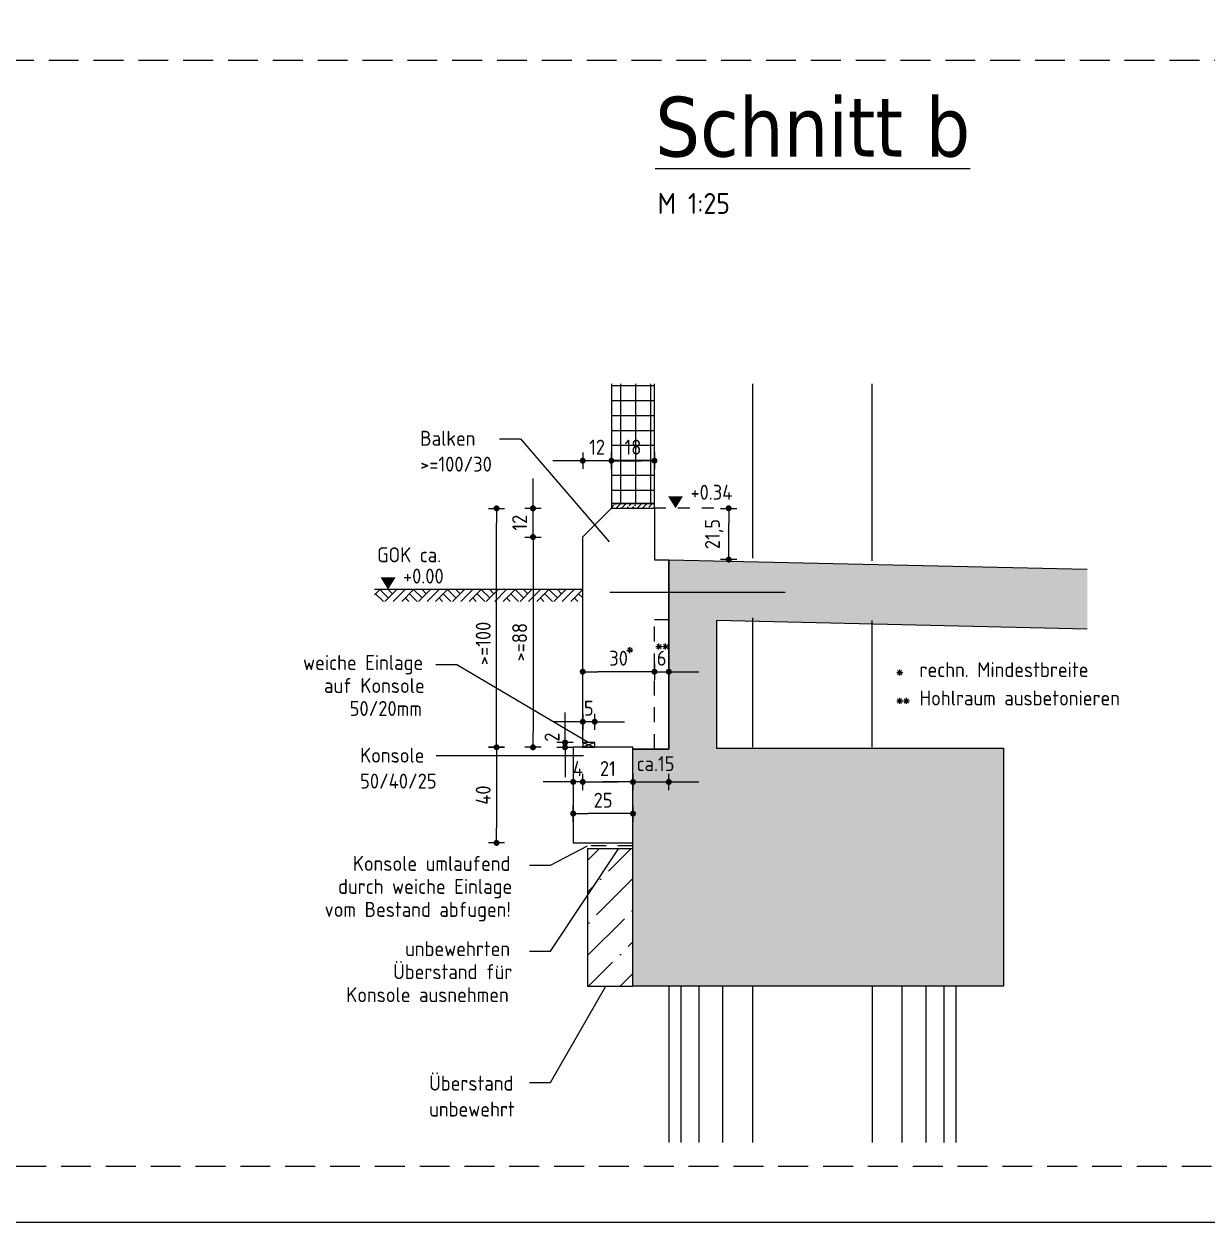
# Model space of a CAD drawing. Extents: x -17 to 300, y 24 to 138.
# Drawn here: x 239.85 to 249.75, y 96.59 to 106.62 of the extents above; entities that cross this region are included whole.
import ezdxf

# ---------------------------------------------------------------- set-up
doc = ezdxf.new("R2010")
doc.units = 0
doc.header["$LTSCALE"] = 0.5
doc.header["$MEASUREMENT"] = 0
doc.header["$PDMODE"] = 2
for name, pattern in [('AUSGEZOGEN', [1000.01, 1000, 0.01]), ('DASHED2', [0.375, 0.25, -0.125]), ('DOT', [0.175, 0.05, -0.125]), ('HIDDEN', [0.375, 0.25, -0.125]), ('STRICHLINIE', [0.75, 0.5, -0.25])]:
    doc.linetypes.add(name, pattern=pattern)
doc.layers.get('Defpoints').update_dxf_attribs({"linetype": 'CONTINUOUS'})
doc.layers.add('ANSICHTSFENSTER', color=7, linetype='CONTINUOUS', plot=False)
for name, color, linetype in [('BET-SCHN', 6, 'CONTINUOUS'), ('BETON', 7, 'CONTINUOUS'), ('DETAIL', 7, 'CONTINUOUS'), ('FASSADE', 115, 'CONTINUOUS'), ('koten', 7, 'CONTINUOUS'), ('Magerbeton', 9, 'CONTINUOUS'), ('MASSE', 7, 'CONTINUOUS'), ('OBJEKT', 7, 'CONTINUOUS'), ('SCHRAFF', 7, 'CONTINUOUS'), ('TEXT', 7, 'CONTINUOUS'), ('VERDECKT', 7, 'CONTINUOUS')]:
    doc.layers.add(name, color=color, linetype=linetype)
doc.styles.add('HELV', font='tahoma.ttf')
doc.styles.add('TXT', font='isocp.shx')
doc.dimstyles.new('DOT_I', dxfattribs={"dimscale": 0.5, "dimtxt": 0.25, "dimasz": 0.25, "dimexe": 0.1, "dimexo": 0.3, "dimgap": 0.1, "dimtad": 1, "dimdec": 3, "dimzin": 3, "dimtxsty": 'TXT', "dimblk": 'DOT', "dimblk1": 'DOT', "dimblk2": 'DOT', "dimsah": 1, "dimcen": 0.1, "dimse1": 1, "dimse2": 1, "dimazin": 0, "dimtfac": 1, "dimtdec": 4, "dimtix": 1, "dimtmove": 2, "dimatfit": 3, "dimldrblk": 'DOT', "dimfxl": 0, "dimtvp": 1, "dimtolj": 1, "dimtzin": 0, "dimarcsym": 0})

# ---------------------------------------------------------------- blocks, each defined once
blk = doc.blocks.new('DOT')
at = {"layer": 'MASSE', "color": 7, "linetype": 'Continuous'}
for p, q in [((0, 0), (-1, 0)), ((0, 0.54), (0, -0.54))]:
    blk.add_line(p, q, dxfattribs=at)
at = {"layer": 'MASSE', "color": 7, "linetype": 'Continuous', "const_width": 0.2}
blk.add_lwpolyline([(-0.1, 0, 1), (0.1, 0, 1)], format="xyb", close=True, dxfattribs=at)
blk = doc.blocks.new('*D146')
at = {"layer": 'Defpoints', "color": 0, "linetype": 'AUSGEZOGEN', "transparency": 16777216}
for p in [(244.523, 101.2), (244.523, 101.2), (245.123, 101.2)]:
    blk.add_point(p, dxfattribs=at)
at = {"layer": 'MASSE', "color": 0, "linetype": 'AUSGEZOGEN', "lineweight": -2, "transparency": 16777216}
blk.add_line((244.998, 101.2), (244.648, 101.2), dxfattribs=at)
at = {"layer": 'MASSE', "color": 0, "linetype": 'AUSGEZOGEN', "lineweight": -2, "transparency": 16777216, "xscale": 0.125, "yscale": 0.125, "zscale": 0.125, "rotation": 180}
blk.add_blockref('DOT', (244.523, 101.2), dxfattribs=at)
at = {"layer": 'MASSE', "color": 0, "linetype": 'AUSGEZOGEN', "lineweight": -2, "transparency": 16777216, "xscale": 0.125, "yscale": 0.125, "zscale": 0.125}
blk.add_blockref('DOT', (245.123, 101.2), dxfattribs=at)
at = {"layer": 'MASSE', "color": 0, "linetype": 'AUSGEZOGEN', "transparency": 16777216, "insert": (244.823, 101.313), "char_height": 0.125, "attachment_point": 5, "style": 'TXT'}
blk.add_mtext('\\A1;30', dxfattribs=at)
blk = doc.blocks.new('*D147')
at = {"layer": 'Defpoints', "color": 0, "linetype": 'AUSGEZOGEN', "transparency": 16777216}
for p in [(245.123, 101.2), (245.243, 101.2), (245.243, 101.2)]:
    blk.add_point(p, dxfattribs=at)
at = {"layer": 'MASSE', "color": 0, "linetype": 'AUSGEZOGEN', "lineweight": -2, "transparency": 16777216}
for p, q in [((244.998, 101.2), (244.873, 101.2)), ((245.123, 101.2), (245.243, 101.2)), ((245.368, 101.2), (245.493, 101.2))]:
    blk.add_line(p, q, dxfattribs=at)
at = {"layer": 'MASSE', "color": 0, "linetype": 'AUSGEZOGEN', "lineweight": -2, "transparency": 16777216, "xscale": 0.125, "yscale": 0.125, "zscale": 0.125}
blk.add_blockref('DOT', (245.123, 101.2), dxfattribs=at)
at = {"layer": 'MASSE', "color": 0, "linetype": 'AUSGEZOGEN', "lineweight": -2, "transparency": 16777216, "xscale": 0.125, "yscale": 0.125, "zscale": 0.125, "rotation": 180}
blk.add_blockref('DOT', (245.243, 101.2), dxfattribs=at)
at = {"layer": 'MASSE', "color": 0, "linetype": 'AUSGEZOGEN', "transparency": 16777216, "insert": (245.183, 101.313), "char_height": 0.125, "attachment_point": 5, "style": 'TXT'}
blk.add_mtext('\\A1;6', dxfattribs=at)
blk = doc.blocks.new('*D148')
at = {"layer": 'Defpoints', "color": 0, "linetype": 'AUSGEZOGEN', "transparency": 16777216}
for p in [(243.802, 100.567), (243.802, 99.767), (243.802, 99.767)]:
    blk.add_point(p, dxfattribs=at)
at = {"layer": 'MASSE', "color": 0, "linetype": 'AUSGEZOGEN', "lineweight": -2, "transparency": 16777216}
blk.add_line((243.802, 100.442), (243.802, 99.892), dxfattribs=at)
at = {"layer": 'MASSE', "color": 0, "linetype": 'AUSGEZOGEN', "lineweight": -2, "transparency": 16777216, "xscale": 0.125, "yscale": 0.125, "zscale": 0.125}
for p, rotation in [((243.802, 100.567), 90), ((243.802, 99.767), 270)]:
    blk.add_blockref('DOT', p, dxfattribs=dict(at, rotation=rotation))
at = {"layer": 'MASSE', "color": 0, "linetype": 'AUSGEZOGEN', "transparency": 16777216, "insert": (243.69, 100.167), "char_height": 0.125, "attachment_point": 5, "rotation": 90, "style": 'TXT'}
blk.add_mtext('\\A1;40', dxfattribs=at)
blk = doc.blocks.new('*D149')
at = {"layer": 'Defpoints', "color": 0, "linetype": 'AUSGEZOGEN', "transparency": 16777216}
for p in [(243.802, 102.567), (243.802, 102.567), (243.802, 100.567)]:
    blk.add_point(p, dxfattribs=at)
at = {"layer": 'MASSE', "color": 0, "linetype": 'AUSGEZOGEN', "lineweight": -2, "transparency": 16777216}
blk.add_line((243.802, 100.692), (243.802, 102.442), dxfattribs=at)
at = {"layer": 'MASSE', "color": 0, "linetype": 'AUSGEZOGEN', "lineweight": -2, "transparency": 16777216, "xscale": 0.125, "yscale": 0.125, "zscale": 0.125}
for p, rotation in [((243.802, 102.567), 90), ((243.802, 100.567), 270)]:
    blk.add_blockref('DOT', p, dxfattribs=dict(at, rotation=rotation))
at = {"layer": 'MASSE', "color": 0, "linetype": 'AUSGEZOGEN', "transparency": 16777216, "insert": (243.69, 101.437), "char_height": 0.125, "attachment_point": 5, "rotation": 90, "style": 'TXT'}
blk.add_mtext('\\A1;>=100', dxfattribs=at)
blk = doc.blocks.new('*D150')
at = {"layer": 'Defpoints', "color": 0, "linetype": 'AUSGEZOGEN', "transparency": 16777216}
for p in [(244.107, 102.327), (244.107, 100.567), (244.107, 100.567)]:
    blk.add_point(p, dxfattribs=at)
at = {"layer": 'MASSE', "color": 0, "linetype": 'AUSGEZOGEN', "lineweight": -2, "transparency": 16777216}
blk.add_line((244.107, 102.202), (244.107, 100.692), dxfattribs=at)
at = {"layer": 'MASSE', "color": 0, "linetype": 'AUSGEZOGEN', "lineweight": -2, "transparency": 16777216, "xscale": 0.125, "yscale": 0.125, "zscale": 0.125}
for p, rotation in [((244.107, 102.327), 90), ((244.107, 100.567), 270)]:
    blk.add_blockref('DOT', p, dxfattribs=dict(at, rotation=rotation))
at = {"layer": 'MASSE', "color": 0, "linetype": 'AUSGEZOGEN', "transparency": 16777216, "insert": (243.995, 101.447), "char_height": 0.125, "attachment_point": 5, "rotation": 90, "style": 'TXT'}
blk.add_mtext('\\A1;>=88', dxfattribs=at)
blk = doc.blocks.new('*D151')
at = {"layer": 'Defpoints', "color": 0, "linetype": 'AUSGEZOGEN', "transparency": 16777216}
for p in [(244.107, 102.567), (244.107, 102.567), (244.107, 102.327)]:
    blk.add_point(p, dxfattribs=at)
at = {"layer": 'MASSE', "color": 0, "linetype": 'AUSGEZOGEN', "lineweight": -2, "transparency": 16777216}
for p, q in [((244.107, 102.692), (244.107, 102.817)), ((244.107, 102.327), (244.107, 102.567)), ((244.107, 102.202), (244.107, 102.077))]:
    blk.add_line(p, q, dxfattribs=at)
at = {"layer": 'MASSE', "color": 0, "linetype": 'AUSGEZOGEN', "lineweight": -2, "transparency": 16777216, "xscale": 0.125, "yscale": 0.125, "zscale": 0.125}
for p, rotation in [((244.107, 102.567), 270), ((244.107, 102.327), 90)]:
    blk.add_blockref('DOT', p, dxfattribs=dict(at, rotation=rotation))
at = {"layer": 'MASSE', "color": 0, "linetype": 'AUSGEZOGEN', "transparency": 16777216, "insert": (243.995, 102.447), "char_height": 0.125, "attachment_point": 5, "rotation": 90, "style": 'TXT'}
blk.add_mtext('\\A1;12', dxfattribs=at)
blk = doc.blocks.new('*D152')
at = {"layer": 'Defpoints', "color": 0, "linetype": 'AUSGEZOGEN', "transparency": 16777216}
for p in [(244.443, 100.012), (244.443, 100.012), (244.943, 100.012)]:
    blk.add_point(p, dxfattribs=at)
at = {"layer": 'MASSE', "color": 0, "linetype": 'AUSGEZOGEN', "lineweight": -2, "transparency": 16777216}
blk.add_line((244.818, 100.012), (244.568, 100.012), dxfattribs=at)
at = {"layer": 'MASSE', "color": 0, "linetype": 'AUSGEZOGEN', "lineweight": -2, "transparency": 16777216, "xscale": 0.125, "yscale": 0.125, "zscale": 0.125, "rotation": 180}
blk.add_blockref('DOT', (244.443, 100.012), dxfattribs=at)
at = {"layer": 'MASSE', "color": 0, "linetype": 'AUSGEZOGEN', "lineweight": -2, "transparency": 16777216, "xscale": 0.125, "yscale": 0.125, "zscale": 0.125}
blk.add_blockref('DOT', (244.943, 100.012), dxfattribs=at)
at = {"layer": 'MASSE', "color": 0, "linetype": 'AUSGEZOGEN', "transparency": 16777216, "insert": (244.693, 100.124), "char_height": 0.125, "attachment_point": 5, "style": 'TXT'}
blk.add_mtext('\\A1;25', dxfattribs=at)
blk = doc.blocks.new('*D159')
at = {"layer": 'Defpoints', "color": 0, "linetype": 'AUSGEZOGEN', "transparency": 16777216}
for p in [(244.523, 102.966), (244.523, 102.966), (244.763, 102.966)]:
    blk.add_point(p, dxfattribs=at)
at = {"layer": 'MASSE', "color": 0, "linetype": 'AUSGEZOGEN', "lineweight": -2, "transparency": 16777216}
for p, q in [((244.398, 102.966), (244.273, 102.966)), ((244.763, 102.966), (244.523, 102.966)), ((244.888, 102.966), (245.013, 102.966))]:
    blk.add_line(p, q, dxfattribs=at)
at = {"layer": 'MASSE', "color": 0, "linetype": 'AUSGEZOGEN', "lineweight": -2, "transparency": 16777216, "xscale": 0.125, "yscale": 0.125, "zscale": 0.125}
blk.add_blockref('DOT', (244.523, 102.966), dxfattribs=at)
at = {"layer": 'MASSE', "color": 0, "linetype": 'AUSGEZOGEN', "lineweight": -2, "transparency": 16777216, "xscale": 0.125, "yscale": 0.125, "zscale": 0.125, "rotation": 180}
blk.add_blockref('DOT', (244.763, 102.966), dxfattribs=at)
at = {"layer": 'MASSE', "color": 0, "linetype": 'AUSGEZOGEN', "transparency": 16777216, "insert": (244.643, 103.079), "char_height": 0.125, "attachment_point": 5, "style": 'TXT'}
blk.add_mtext('\\A1;12', dxfattribs=at)
blk = doc.blocks.new('*D160')
at = {"layer": 'Defpoints', "color": 0, "linetype": 'AUSGEZOGEN', "transparency": 16777216}
for p in [(244.763, 102.966), (245.123, 102.966), (245.123, 102.966)]:
    blk.add_point(p, dxfattribs=at)
at = {"layer": 'MASSE', "color": 0, "linetype": 'AUSGEZOGEN', "lineweight": -2, "transparency": 16777216}
blk.add_line((244.888, 102.966), (244.998, 102.966), dxfattribs=at)
at = {"layer": 'MASSE', "color": 0, "linetype": 'AUSGEZOGEN', "lineweight": -2, "transparency": 16777216, "xscale": 0.125, "yscale": 0.125, "zscale": 0.125, "rotation": 180}
blk.add_blockref('DOT', (244.763, 102.966), dxfattribs=at)
at = {"layer": 'MASSE', "color": 0, "linetype": 'AUSGEZOGEN', "lineweight": -2, "transparency": 16777216, "xscale": 0.125, "yscale": 0.125, "zscale": 0.125}
blk.add_blockref('DOT', (245.123, 102.966), dxfattribs=at)
at = {"layer": 'MASSE', "color": 0, "linetype": 'AUSGEZOGEN', "transparency": 16777216, "insert": (244.943, 103.079), "char_height": 0.125, "attachment_point": 5, "style": 'TXT'}
blk.add_mtext('\\A1;18', dxfattribs=at)
blk = doc.blocks.new('*D162')
at = {"layer": 'Defpoints', "color": 0, "linetype": 'AUSGEZOGEN', "transparency": 16777216}
for p in [(245.744, 102.567), (245.744, 102.567), (245.744, 102.138)]:
    blk.add_point(p, dxfattribs=at)
at = {"layer": 'MASSE', "color": 0, "linetype": 'AUSGEZOGEN', "lineweight": -2, "transparency": 16777216}
blk.add_line((245.744, 102.263), (245.744, 102.442), dxfattribs=at)
at = {"layer": 'MASSE', "color": 0, "linetype": 'AUSGEZOGEN', "lineweight": -2, "transparency": 16777216, "xscale": 0.125, "yscale": 0.125, "zscale": 0.125}
for p, rotation in [((245.744, 102.567), 90), ((245.744, 102.138), 270)]:
    blk.add_blockref('DOT', p, dxfattribs=dict(at, rotation=rotation))
at = {"layer": 'MASSE', "color": 0, "linetype": 'AUSGEZOGEN', "transparency": 16777216, "insert": (245.622, 102.352), "char_height": 0.125, "attachment_point": 5, "rotation": 90, "style": 'TXT'}
blk.add_mtext('\\A1;21,5', dxfattribs=at)
blk = doc.blocks.new('okrd_o')
at = {"layer": 'koten', "color": 7, "linetype": 'Continuous'}
blk.add_solid([(-0.125, 0.202), (0.125, 0.202), (0, 0)], dxfattribs=at)
at = {"layer": 'koten', "style": 'TXT'}
blk.add_attdef('OKRD', (0.25, 0.1), '', height=0.25, dxfattribs=at)
blk = doc.blocks.new('Stern')
at = {"layer": 'MASSE', "color": 7, "linetype": 'AUSGEZOGEN'}
for p, q in [((-0.025, 0), (0.025, 0)), ((0.018, -0.018), (-0.018, 0.018)), ((-0.018, -0.018), (0.018, 0.018)), ((0, -0.025), (0, 0.025))]:
    blk.add_line(p, q, dxfattribs=at)
blk = doc.blocks.new('2Stern')
at = {"layer": 'MASSE', "color": 7, "linetype": 'AUSGEZOGEN'}
for p in [(0, 0), (0.056, 0)]:
    blk.add_blockref('Stern', p, dxfattribs=at)
blk = doc.blocks.new('*D169')
at = {"layer": 'Defpoints', "color": 0, "linetype": 'AUSGEZOGEN', "transparency": 16777216}
for p in [(244.443, 100.277), (244.443, 100.277), (244.523, 100.277)]:
    blk.add_point(p, dxfattribs=at)
at = {"layer": 'MASSE', "color": 0, "linetype": 'AUSGEZOGEN', "lineweight": -2, "transparency": 16777216}
for p, q in [((244.318, 100.277), (244.193, 100.277)), ((244.523, 100.277), (244.443, 100.277)), ((244.648, 100.277), (244.773, 100.277))]:
    blk.add_line(p, q, dxfattribs=at)
at = {"layer": 'MASSE', "color": 0, "linetype": 'AUSGEZOGEN', "lineweight": -2, "transparency": 16777216, "xscale": 0.125, "yscale": 0.125, "zscale": 0.125}
blk.add_blockref('DOT', (244.443, 100.277), dxfattribs=at)
at = {"layer": 'MASSE', "color": 0, "linetype": 'AUSGEZOGEN', "lineweight": -2, "transparency": 16777216, "xscale": 0.125, "yscale": 0.125, "zscale": 0.125, "rotation": 180}
blk.add_blockref('DOT', (244.523, 100.277), dxfattribs=at)
at = {"layer": 'MASSE', "color": 0, "linetype": 'AUSGEZOGEN', "transparency": 16777216, "insert": (244.483, 100.389), "char_height": 0.125, "attachment_point": 5, "style": 'TXT'}
blk.add_mtext('\\A1;4', dxfattribs=at)
blk = doc.blocks.new('*D170')
at = {"layer": 'Defpoints', "color": 0, "linetype": 'AUSGEZOGEN', "transparency": 16777216}
for p in [(244.523, 100.277), (244.943, 100.277), (244.943, 100.277)]:
    blk.add_point(p, dxfattribs=at)
at = {"layer": 'MASSE', "color": 0, "linetype": 'AUSGEZOGEN', "lineweight": -2, "transparency": 16777216}
blk.add_line((244.648, 100.277), (244.818, 100.277), dxfattribs=at)
at = {"layer": 'MASSE', "color": 0, "linetype": 'AUSGEZOGEN', "lineweight": -2, "transparency": 16777216, "xscale": 0.125, "yscale": 0.125, "zscale": 0.125, "rotation": 180}
blk.add_blockref('DOT', (244.523, 100.277), dxfattribs=at)
at = {"layer": 'MASSE', "color": 0, "linetype": 'AUSGEZOGEN', "lineweight": -2, "transparency": 16777216, "xscale": 0.125, "yscale": 0.125, "zscale": 0.125}
blk.add_blockref('DOT', (244.943, 100.277), dxfattribs=at)
at = {"layer": 'MASSE', "color": 0, "linetype": 'AUSGEZOGEN', "transparency": 16777216, "insert": (244.733, 100.389), "char_height": 0.125, "attachment_point": 5, "style": 'TXT'}
blk.add_mtext('\\A1;21', dxfattribs=at)
blk = doc.blocks.new('*D171')
at = {"layer": 'Defpoints', "color": 0, "linetype": 'AUSGEZOGEN', "transparency": 16777216}
for p in [(244.943, 100.277), (245.243, 100.277), (245.243, 100.277)]:
    blk.add_point(p, dxfattribs=at)
at = {"layer": 'MASSE', "color": 0, "linetype": 'AUSGEZOGEN', "lineweight": -2, "transparency": 16777216}
for p, q in [((244.818, 100.277), (244.693, 100.277)), ((244.943, 100.277), (245.243, 100.277)), ((245.368, 100.277), (245.493, 100.277))]:
    blk.add_line(p, q, dxfattribs=at)
at = {"layer": 'MASSE', "color": 0, "linetype": 'AUSGEZOGEN', "lineweight": -2, "transparency": 16777216, "xscale": 0.125, "yscale": 0.125, "zscale": 0.125}
blk.add_blockref('DOT', (244.943, 100.277), dxfattribs=at)
at = {"layer": 'MASSE', "color": 0, "linetype": 'AUSGEZOGEN', "lineweight": -2, "transparency": 16777216, "xscale": 0.125, "yscale": 0.125, "zscale": 0.125, "rotation": 180}
blk.add_blockref('DOT', (245.243, 100.277), dxfattribs=at)
at = {"layer": 'MASSE', "color": 0, "linetype": 'AUSGEZOGEN', "transparency": 16777216, "insert": (245.132, 100.43), "char_height": 0.125, "attachment_point": 5, "style": 'TXT'}
blk.add_mtext('\\A1;ca.15', dxfattribs=at)
blk = doc.blocks.new('*D174')
at = {"layer": 'Defpoints', "color": 0, "linetype": 'AUSGEZOGEN', "transparency": 16777216}
for p in [(244.523, 100.781), (244.523, 100.781), (244.623, 100.781)]:
    blk.add_point(p, dxfattribs=at)
at = {"layer": 'MASSE', "color": 0, "linetype": 'AUSGEZOGEN', "lineweight": -2, "transparency": 16777216}
for p, q in [((244.398, 100.781), (244.273, 100.781)), ((244.623, 100.781), (244.523, 100.781)), ((244.748, 100.781), (244.873, 100.781))]:
    blk.add_line(p, q, dxfattribs=at)
at = {"layer": 'MASSE', "color": 0, "linetype": 'AUSGEZOGEN', "lineweight": -2, "transparency": 16777216, "xscale": 0.125, "yscale": 0.125, "zscale": 0.125}
blk.add_blockref('DOT', (244.523, 100.781), dxfattribs=at)
at = {"layer": 'MASSE', "color": 0, "linetype": 'AUSGEZOGEN', "lineweight": -2, "transparency": 16777216, "xscale": 0.125, "yscale": 0.125, "zscale": 0.125, "rotation": 180}
blk.add_blockref('DOT', (244.623, 100.781), dxfattribs=at)
at = {"layer": 'MASSE', "color": 0, "linetype": 'AUSGEZOGEN', "transparency": 16777216, "insert": (244.573, 100.894), "char_height": 0.125, "attachment_point": 5, "style": 'TXT'}
blk.add_mtext('\\A1;5', dxfattribs=at)
blk = doc.blocks.new('*D175')
at = {"layer": 'Defpoints', "color": 0, "linetype": 'AUSGEZOGEN', "transparency": 16777216}
for p in [(244.375, 100.607), (244.375, 100.567), (244.375, 100.567)]:
    blk.add_point(p, dxfattribs=at)
at = {"layer": 'MASSE', "color": 0, "linetype": 'AUSGEZOGEN', "lineweight": -2, "transparency": 16777216}
for p, q in [((244.375, 100.732), (244.375, 100.857)), ((244.375, 100.607), (244.375, 100.567)), ((244.375, 100.442), (244.375, 100.317))]:
    blk.add_line(p, q, dxfattribs=at)
at = {"layer": 'MASSE', "color": 0, "linetype": 'AUSGEZOGEN', "lineweight": -2, "transparency": 16777216, "xscale": 0.125, "yscale": 0.125, "zscale": 0.125}
for p, rotation in [((244.375, 100.607), 270), ((244.375, 100.567), 90)]:
    blk.add_blockref('DOT', p, dxfattribs=dict(at, rotation=rotation))
at = {"layer": 'MASSE', "color": 0, "linetype": 'AUSGEZOGEN', "transparency": 16777216, "insert": (244.266, 100.652), "char_height": 0.125, "attachment_point": 5, "rotation": 90, "style": 'TXT'}
blk.add_mtext('\\A1;2', dxfattribs=at)

msp = doc.modelspace()

# ---------------------------------------------------------------- hatches: boundary and pattern name
at = {"layer": 'MASSE', "linetype": 'AUSGEZOGEN'}
h = msp.add_hatch(dxfattribs=at)
h.set_pattern_fill('ANSI37', color=8, angle=45, style=0, double=1)
h.set_pattern_definition([(90, (-256.28363, 9.34438), (-0.125, 0), []), (180, (-256.28363, 9.34438), (-1e-17, -0.125), [])])
h.paths.add_polyline_path([(245.1227, 103.6085), (244.7627, 103.6085), (244.7627, 102.6075), (245.1227, 102.6075)])
at = {"layer": 'MASSE', "linetype": 'AUSGEZOGEN', "transparency": 33554687}
msp.add_hatch(color=11, dxfattribs=at).paths.add_polyline_path([(248.7428, 101.557), (245.642, 101.6283), (245.6427, 100.5595), (248.0427, 100.5595), (248.0427, 98.5675), (244.9427, 98.5675), (244.9427, 100.552), (245.2427, 100.552), (245.2428, 102.1375), (248.7428, 102.057)])
at = {"layer": 'TEXT', "linetype": 'AUSGEZOGEN'}
h = msp.add_hatch(dxfattribs=at)
h.set_pattern_fill('ANSI36', color=9, scale=0.25, style=0, double=1)
h.set_pattern_definition([(45, (0.27363, 68.491837), (0.016572815, 0.060766989), [0.078125, -0.015625, 0, -0.015625])])
h.paths.add_polyline_path([(244.7627, 102.5675), (245.1227, 102.5675), (245.1227, 102.6075), (244.7627, 102.6075)])
h = msp.add_hatch(dxfattribs=at)
h.set_pattern_fill('ANSI36', color=9, scale=1.5, style=0, double=1)
h.set_pattern_definition([(45, (-240.8785, 9.27438), (0.09943689, 0.364601934), [0.46875, -0.09375, 0, -0.09375])])
h.paths.add_polyline_path([(244.5627, 98.5675), (244.9427, 98.5675), (244.9427, 99.7175), (244.5627, 99.7175)])

# ---------------------------------------------------------------- linework, layer by layer
at = {"layer": 'ANSICHTSFENSTER', "color": 2, "linetype": 'AUSGEZOGEN'}
msp.add_lwpolyline([(231.6266, 96.5937), (300.2766, 96.5937), (300.2766, 138.1437), (231.6266, 138.1437)], close=True, dxfattribs=at)
at = {"layer": 'BET-SCHN', "color": 8}
msp.add_lwpolyline([(248.7427, 101.557), (245.6427, 101.6283), (245.6427, 100.5595), (248.0427, 100.5595), (248.0427, 98.5675), (244.9427, 98.5675), (244.9427, 100.552), (245.2427, 100.552), (245.2427, 102.1375), (248.7427, 102.057)], dxfattribs=at)
at = {"layer": 'BETON', "color": 9, "linetype": 'AUSGEZOGEN'}
for p, q in [((245.2427, 98.5675), (245.2427, 97.2592)), ((245.3427, 98.5675), (245.3427, 97.2592)), ((245.4927, 98.5675), (245.4927, 97.2592)), ((245.6927, 98.5675), (245.6927, 97.2592)), ((245.9427, 98.5675), (245.9427, 97.2592)), ((246.9427, 98.5675), (246.9427, 97.2592)), ((247.1927, 98.5675), (247.1927, 97.2592)), ((247.3927, 98.5675), (247.3927, 97.2592)), ((247.5427, 98.5675), (247.5427, 97.2592)), ((247.6427, 98.5675), (247.6427, 97.2592))]:
    msp.add_line(p, q, dxfattribs=at)
for points in [[(245.9427, 103.6085), (245.9427, 102.1514)], [(246.9427, 102.1284), (246.9427, 103.6085)], [(245.9427, 101.6514), (245.9427, 100.5675)], [(246.9427, 100.5675), (246.9427, 101.6284)]]:
    msp.add_lwpolyline(points, dxfattribs=at)
at = {"layer": 'BETON', "color": 6, "linetype": 'AUSGEZOGEN'}
for points in [[(245.1227, 102.1375), (245.242, 102.1375), (245.2427, 100.552), (244.9427, 100.552), (244.9427, 100.5675), (244.6227, 100.5675), (244.6227, 100.6075), (244.5227, 100.6075), (244.5227, 102.3275), (244.7627, 102.5675), (245.1227, 102.5675)], [(244.4427, 99.7675), (244.9427, 99.7675), (244.9427, 100.5675), (244.4427, 100.5675)]]:
    msp.add_lwpolyline(points, close=True, dxfattribs=at)
at = {"layer": 'BETON', "color": 9, "linetype": 'AUSGEZOGEN'}
msp.add_lwpolyline([(244.5627, 98.5675), (244.9427, 98.5675), (244.9427, 99.7175), (244.5627, 99.7175)], close=True, dxfattribs=at)
at = {"layer": 'DETAIL', "color": 102, "linetype": 'STRICHLINIE'}
msp.add_lwpolyline([(232.5562, 97.059), (232.5562, 106.318), (280.1588, 106.318), (280.1588, 97.059)], close=True, dxfattribs=at)
at = {"layer": 'FASSADE'}
for p, q in [((244.5227, 100.6075), (244.6227, 100.5675)), ((244.6227, 100.6075), (244.5227, 100.5675))]:
    msp.add_line(p, q, dxfattribs=at)
msp.add_lwpolyline([(244.5227, 100.5675), (244.6227, 100.5675), (244.6227, 100.6075), (244.5227, 100.6075)], close=True, dxfattribs=at)
at = {"layer": 'Magerbeton', "linetype": 'AUSGEZOGEN'}
msp.add_lwpolyline([(244.7627, 102.5675), (245.1227, 102.5675), (245.1227, 102.6075), (244.7627, 102.6075)], close=True, dxfattribs=at)
at = {"layer": 'MASSE', "color": 9, "linetype": 'DOT'}
msp.add_line((245.6183, 102.5675), (245.1227, 102.5675), dxfattribs=at)
at = {"layer": 'MASSE', "color": 7, "linetype": 'AUSGEZOGEN'}
msp.add_line((246.2161, 101.8614), (244.7501, 101.8614), dxfattribs=at)
msp.add_lwpolyline([(244.7627, 103.6085), (244.7627, 102.6075), (245.1227, 102.6075), (245.1227, 103.6085)], dxfattribs=at)
at = {"layer": 'OBJEKT', "color": 5, "linetype": 'DASHED2'}
msp.add_line((244.9427, 99.7417), (244.5627, 99.7417), dxfattribs=at)
at = {"layer": 'SCHRAFF', "color": 9, "linetype": 'AUSGEZOGEN'}
for p, q in [((242.8256, 101.8875), (242.7814, 101.8433)), ((242.8256, 101.8875), (242.8963, 101.8168)), ((242.967, 101.8875), (242.867, 101.7875)), ((242.8963, 101.8875), (242.9317, 101.8521)), ((243.0377, 101.8875), (242.9377, 101.7875)), ((243.1084, 101.8875), (243.0084, 101.7875)), ((243.1084, 101.8875), (243.1792, 101.8168)), ((243.2499, 101.8875), (243.1499, 101.7875)), ((243.1792, 101.8875), (243.2145, 101.8521)), ((243.3206, 101.8875), (243.2206, 101.7875)), ((243.3913, 101.8875), (243.2913, 101.7875)), ((243.3913, 101.8875), (243.462, 101.8168)), ((243.5327, 101.8875), (243.4327, 101.7875)), ((243.462, 101.8875), (243.4974, 101.8521)), ((243.6034, 101.8875), (243.5034, 101.7875)), ((243.6741, 101.8875), (243.5741, 101.7875)), ((243.6741, 101.8875), (243.7448, 101.8168)), ((243.8156, 101.8875), (243.7156, 101.7875)), ((243.7448, 101.8875), (243.7802, 101.8521)), ((243.8863, 101.8875), (243.7863, 101.7875)), ((243.957, 101.8875), (243.857, 101.7875)), ((243.957, 101.8875), (244.0277, 101.8168)), ((244.0984, 101.8875), (243.9984, 101.7875)), ((244.0277, 101.8875), (244.063, 101.8521)), ((244.1691, 101.8875), (244.0691, 101.7875)), ((244.2398, 101.8875), (244.1398, 101.7875)), ((244.2398, 101.8875), (244.3105, 101.8168)), ((244.3812, 101.8875), (244.2812, 101.7875)), ((244.3105, 101.8875), (244.3459, 101.8521)), ((244.452, 101.8875), (244.352, 101.7875)), ((244.5227, 101.8875), (244.4227, 101.7875)), ((242.7903, 101.8521), (242.8549, 101.7875)), ((243.0377, 101.8168), (243.067, 101.7875)), ((243.0731, 101.8521), (243.1377, 101.7875)), ((243.3206, 101.8168), (243.3499, 101.7875)), ((243.3559, 101.8521), (243.4206, 101.7875)), ((243.6034, 101.8168), (243.6327, 101.7875)), ((243.6388, 101.8521), (243.7034, 101.7875)), ((243.8863, 101.8168), (243.9156, 101.7875)), ((243.9216, 101.8521), (243.9863, 101.7875)), ((244.1691, 101.8168), (244.1984, 101.7875)), ((244.2045, 101.8521), (244.2691, 101.7875)), ((244.452, 101.8168), (244.4812, 101.7875)), ((244.4873, 101.8521), (244.5227, 101.8168))]:
    msp.add_line(p, q, dxfattribs=at)
at = {"layer": 'TEXT', "color": 7, "linetype": 'AUSGEZOGEN'}
msp.add_line((244.5227, 101.8875), (242.7814, 101.8875), dxfattribs=at)
for points in [[(243.8263, 103.1497), (244.0012, 103.1497), (244.7433, 102.2868)], [(243.2947, 101.2588), (243.4696, 101.2588), (244.5727, 100.6075)], [(243.2973, 100.4971), (244.5302, 100.4971)], [(244.078, 99.5804), (244.2529, 99.5804), (244.5627, 99.7417)], [(244.078, 98.8608), (244.2529, 98.8608), (244.8225, 99.7175)], [(244.078, 97.7617), (244.2529, 97.7617), (244.7154, 98.5675)]]:
    msp.add_lwpolyline(points, dxfattribs=at)
at = {"layer": 'VERDECKT', "color": 7, "linetype": 'HIDDEN'}
msp.add_lwpolyline([(245.1227, 100.552), (245.122, 101.6375), (245.242, 101.6375)], dxfattribs=at)

# ---------------------------------------------------------------- block references
at = {"layer": 'koten', "color": 7, "linetype": 'AUSGEZOGEN'}
ref = msp.add_blockref('okrd_o', (245.299, 102.5675), dxfattribs=dict(at, xscale=0.5, yscale=0.5, zscale=0.5))
ref.add_attrib('OKRD', '+0.34', (245.424, 102.6392), dxfattribs={"height": 0.125, "style": 'TXT'})
at = {"layer": 'koten', "color": 7, "linetype": 'AUSGEZOGEN', "xscale": 0.5, "yscale": 0.5, "zscale": 0.5}
msp.add_blockref('okrd_o', (242.8944, 101.8875), dxfattribs=at).add_auto_attribs({'OKRD': '+0.00'})
at = {"layer": 'MASSE', "color": 7, "linetype": 'AUSGEZOGEN'}
for name, p in [('Stern', (244.9172, 101.3808)), ('2Stern', (245.1604, 101.4101)), ('Stern', (247.1744, 101.193)), ('2Stern', (247.1744, 100.9555))]:
    msp.add_blockref(name, p, dxfattribs=at)

# ---------------------------------------------------------------- texts
at = {"layer": 'koten', "color": 7, "linetype": 'AUSGEZOGEN', "style": 'TXT'}
msp.add_text('GOK ca.', height=0.125, dxfattribs=at).set_placement((242.8034, 102.1158))
at = {"layer": 'TEXT', "color": 6, "linetype": 'AUSGEZOGEN', "style": 'HELV'}
msp.add_text('%%USchnitt b', height=0.5, dxfattribs=at).set_placement((245.1299, 105.5118))
at = {"layer": 'TEXT', "color": 1, "linetype": 'AUSGEZOGEN', "style": 'TXT'}
msp.add_text('M 1:25', height=0.175, dxfattribs=at).set_placement((245.1493, 105.0315))
at = {"layer": 'TEXT', "color": 7, "linetype": 'AUSGEZOGEN', "style": 'TXT'}
for s, p in [('Balken', (243.1631, 103.0912)), ('>=100/30', (243.1631, 102.8743)), ('weiche Einlage', (242.1831, 101.2142)), ('rechn. Mindestbreite', (247.3399, 101.1549)), ('auf Konsole', (242.3585, 101.0218)), ('Hohlraum ausbetonieren', (247.3399, 100.9174)), ('50/20mm', (242.5733, 100.8293)), ('Konsole', (242.6605, 100.4386)), ('50/40/25', (242.6605, 100.2217)), ('Konsole umlaufend', (242.5995, 99.5326)), ('durch weiche Einlage', (242.476, 99.3401)), ('vom Bestand abfugen!', (242.3634, 99.1477)), ('unbewehrten', (243.0373, 98.819)), ('Überstand für', (242.937, 98.6265)), ('Konsole ausnehmen', (242.544, 98.4341)), ('Überstand', (243.2384, 97.6936)), ('unbewehrt', (243.2384, 97.4767))]:
    msp.add_text(s, height=0.125, dxfattribs=at).set_placement(p)

# ---------------------------------------------------------------- dimensions: what is measured, and where the dimension line sits
at = {"layer": 'MASSE', "color": 7, "linetype": 'AUSGEZOGEN'}
for base, p1, p2, picture, middle in [((244.5227, 102.9662), (244.7627, 102.9662), (244.5227, 102.9662), '*D159', (244.6427, 103.0788)), ((245.1227, 102.9662), (244.7627, 102.9662), (245.1227, 102.9662), '*D160', (244.9427, 103.0787)), ((244.5227, 101.2003), (245.1227, 101.2003), (244.5227, 101.2003), '*D146', (244.8227, 101.3128)), ((245.2427, 101.2003), (245.1227, 101.2003), (245.2427, 101.2003), '*D147', (245.1827, 101.3128)), ((244.5227, 100.7811), (244.6227, 100.7811), (244.5227, 100.7811), '*D174', (244.5727, 100.8936)), ((244.4427, 100.2768), (244.5227, 100.2768), (244.4427, 100.2768), '*D169', (244.4827, 100.3893)), ((244.9427, 100.2768), (244.5227, 100.2768), (244.9427, 100.2768), '*D170', (244.7327, 100.3893)), ((244.4427, 100.0118), (244.9427, 100.0118), (244.4427, 100.0118), '*D152', (244.6927, 100.1243))]:
    dim = msp.add_linear_dim(base=base, p1=p1, p2=p2, dimstyle='DOT_I', override={"dimdec": 0, "dimlfac": 50}, dxfattribs=at)
    dim.commit()
    dim.dimension.update_dxf_attribs({"geometry": picture, "text_midpoint": middle})
for base, p1, p2, override, picture, middle in [((244.1074, 102.5675), (244.1074, 102.3275), (244.1074, 102.5675), {"dimdec": 0, "dimlfac": 50}, '*D151', (243.9949, 102.4475)), ((245.7443, 102.5675), (245.7443, 102.1375), (245.7443, 102.5675), {"dimdec": 1, "dimlfac": 50}, '*D162', (245.6225, 102.3525)), ((243.8022, 99.7675), (243.8022, 100.5675), (243.8022, 99.7675), {"dimdec": 0, "dimlfac": 50}, '*D148', (243.6897, 100.1675))]:
    dim = msp.add_linear_dim(base=base, p1=p1, p2=p2, angle=90, dimstyle='DOT_I', override=override, dxfattribs=at)
    dim.commit()
    dim.dimension.update_dxf_attribs({"geometry": picture, "text_midpoint": middle})
dim = msp.add_linear_dim(base=(243.8022, 102.5675), p1=(243.8022, 100.5675), p2=(243.8022, 102.5675), angle=90, text='>=100', dimstyle='DOT_I', override={"dimdec": 0, "dimlfac": 50}, dxfattribs=at)
dim.commit()
dim.dimension.update_dxf_attribs({"geometry": '*D149', "text_midpoint": (243.6897, 101.4366), "dimtype": 160})
dim = msp.add_linear_dim(base=(244.1074, 100.5675), p1=(244.1074, 102.3275), p2=(244.1074, 100.5675), angle=90, text='>=<>', dimstyle='DOT_I', override={"dimdec": 0, "dimlfac": 50}, dxfattribs=at)
dim.commit()
dim.dimension.update_dxf_attribs({"geometry": '*D150', "text_midpoint": (243.9949, 101.4475)})
dim = msp.add_linear_dim(base=(244.3752, 100.5675), p1=(244.3752, 100.6075), p2=(244.3752, 100.5675), angle=90, dimstyle='DOT_I', override={"dimdec": 0, "dimlfac": 50}, dxfattribs=at)
dim.commit()
dim.dimension.update_dxf_attribs({"geometry": '*D175', "text_midpoint": (244.2661, 100.6524), "dimtype": 160})
dim = msp.add_linear_dim(base=(245.2427, 100.2768), p1=(244.9427, 100.2768), p2=(245.2427, 100.2768), text='ca.<>', dimstyle='DOT_I', override={"dimdec": 0, "dimlfac": 50}, dxfattribs=at)
dim.commit()
dim.dimension.update_dxf_attribs({"geometry": '*D171', "text_midpoint": (245.1319, 100.4302), "dimtype": 160})

doc.saveas('drawing.dxf')
